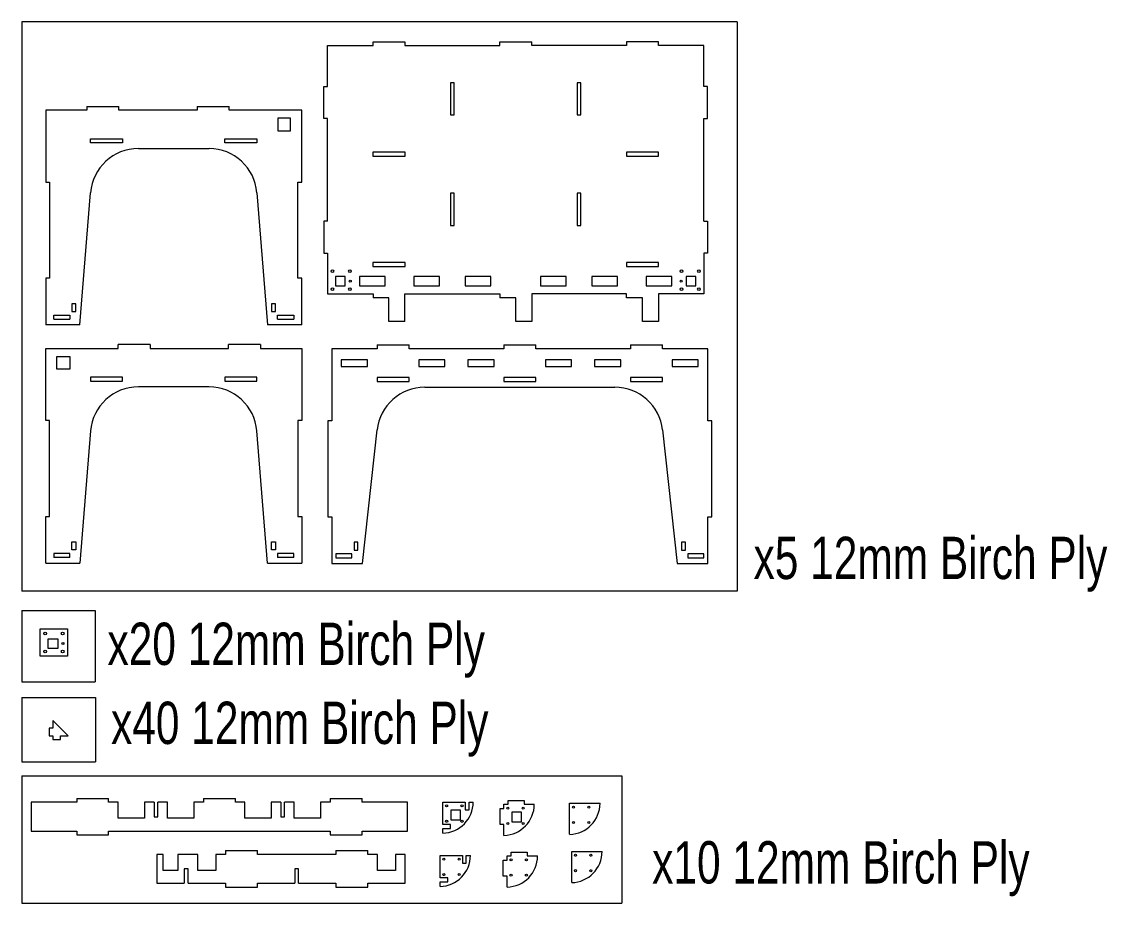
# Model space of a CAD drawing. Header units: millimetres. Extents: x 66 to 8082, y 89 to 5825.
# Drawn here: x 66 to 3459, y 3071 to 5825 of the extents above; entities that cross this region are included whole.
import ezdxf

# ---------------------------------------------------------------- set-up
doc = ezdxf.new("R2010")
doc.units = ezdxf.units.MM
for name, color, linetype in [('CUT THROUGH- Inside Line', 5, 'Continuous'), ('CUT THROUGH- Outside Line', 3, 'Continuous'), ('HOLE- Cut Through', 7, 'Continuous')]:
    doc.layers.add(name, color=color, linetype=linetype)
doc.styles.add('SLDTEXTSTYLE0', font='TXT', dxfattribs={"width": 0.75})

msp = doc.modelspace()

# ---------------------------------------------------------------- linework, layer by layer
at = {"linetype": 'Continuous', "lineweight": 0}
for p, q in [((2302.1, 5825.4), (66, 5825.4)), ((66, 5825.4), (66, 4046)), ((2302.1, 5825.4), (2302.1, 4046)), ((2302.1, 4046), (66, 4046)), ((66, 3985.9), (295.3, 3985.9)), ((66, 3985.9), (66, 3762.6)), ((295.3, 3985.9), (295.3, 3762.6)), ((66, 3762.6), (295.3, 3762.6)), ((66, 3713.7), (297.1, 3713.7)), ((66, 3713.7), (66, 3512.5)), ((297.1, 3713.7), (297.1, 3512.5)), ((66, 3512.5), (297.1, 3512.5)), ((66, 3468.3), (1942, 3468.3)), ((66, 3468.3), (66, 3070.5)), ((1942, 3468.3), (1942, 3070.5)), ((66, 3070.5), (1942, 3070.5))]:
    msp.add_line(p, q, dxfattribs=at)
at = {"layer": 'CUT THROUGH- Inside Line', "linetype": 'Continuous', "lineweight": 15}
for p, q in [((1406, 5634.2), (1406, 5534)), ((1418.2, 5634.2), (1406, 5634.2)), ((1418.2, 5534), (1418.2, 5634.2)), ((1802, 5634.2), (1802, 5534)), ((1814.2, 5634.2), (1802, 5634.2)), ((1814.2, 5534), (1814.2, 5634.2)), ((1406, 5534), (1418.2, 5534)), ((1802, 5534), (1814.2, 5534)), ((866.2, 5524), (866.2, 5484)), ((906.2, 5524), (866.2, 5524)), ((906.2, 5484), (906.2, 5524)), ((866.2, 5484), (906.2, 5484)), ((281, 5446.9), (281, 5459.1)), ((281, 5459.1), (381.3, 5459.1)), ((381.3, 5446.9), (281, 5446.9)), ((381.3, 5459.1), (381.3, 5446.9)), ((701, 5446.9), (701, 5459.1)), ((701, 5459.1), (801.3, 5459.1)), ((801.3, 5446.9), (701, 5446.9)), ((801.3, 5459.1), (801.3, 5446.9)), ((1264.2, 5417.7), (1164, 5417.7)), ((1164, 5417.7), (1164, 5405.5)), ((1164, 5405.5), (1264.2, 5405.5)), ((1264.2, 5405.5), (1264.2, 5417.7)), ((2056.2, 5417.7), (1956, 5417.7)), ((1956, 5417.7), (1956, 5405.5)), ((1956, 5405.5), (2056.2, 5405.5)), ((2056.2, 5405.5), (2056.2, 5417.7)), ((1418.2, 5289.2), (1406, 5289.2)), ((1406, 5289.2), (1406, 5189)), ((1418.2, 5189), (1418.2, 5289.2)), ((1814.2, 5289.2), (1802, 5289.2)), ((1802, 5289.2), (1802, 5189)), ((1814.2, 5189), (1814.2, 5289.2)), ((1406, 5189), (1418.2, 5189)), ((1802, 5189), (1814.2, 5189)), ((1164, 5072.7), (1164, 5060.5)), ((1264.2, 5072.7), (1164, 5072.7)), ((1164, 5060.5), (1264.2, 5060.5)), ((1264.2, 5060.5), (1264.2, 5072.7)), ((2056.2, 5072.7), (1956, 5072.7)), ((1956, 5072.7), (1956, 5060.5)), ((1956, 5060.5), (2056.2, 5060.5)), ((2056.2, 5060.5), (2056.2, 5072.7)), ((1047.1, 5029.6), (1047.1, 4999.6)), ((1077.1, 5029.6), (1047.1, 5029.6)), ((1077.1, 4999.6), (1077.1, 5029.6)), ((1202.1, 5029.6), (1122.1, 5029.6)), ((1122.1, 5029.6), (1122.1, 4999.6)), ((1202.1, 4999.6), (1202.1, 5029.6)), ((1372.1, 5029.6), (1292.1, 5029.6)), ((1292.1, 5029.6), (1292.1, 4999.6)), ((1372.1, 4999.6), (1372.1, 5029.6)), ((1532.1, 5029.6), (1452.1, 5029.6)), ((1452.1, 5029.6), (1452.1, 4999.6)), ((1532.1, 4999.6), (1532.1, 5029.6)), ((1768.1, 5029.6), (1688.1, 5029.6)), ((1688.1, 5029.6), (1688.1, 4999.6)), ((1768.1, 4999.6), (1768.1, 5029.6)), ((1848.1, 5029.6), (1848.1, 4999.6)), ((1928.1, 5029.6), (1848.1, 5029.6)), ((1928.1, 4999.6), (1928.1, 5029.6)), ((2018.1, 5029.6), (2018.1, 4999.6)), ((2098.1, 5029.6), (2018.1, 5029.6)), ((2098.1, 4999.6), (2098.1, 5029.6)), ((2143.1, 5029.6), (2143.1, 4999.6)), ((2173.1, 5029.6), (2143.1, 5029.6)), ((2173.1, 4999.6), (2173.1, 5029.6)), ((1047.1, 4999.6), (1077.1, 4999.6)), ((1122.1, 4999.6), (1202.1, 4999.6)), ((1292.1, 4999.6), (1372.1, 4999.6)), ((1452.1, 4999.6), (1532.1, 4999.6)), ((1688.1, 4999.6), (1768.1, 4999.6)), ((1848.1, 4999.6), (1928.1, 4999.6)), ((2018.1, 4999.6), (2098.1, 4999.6)), ((2143.1, 4999.6), (2173.1, 4999.6)), ((235.3, 4944.2), (223, 4944.2)), ((223, 4944.2), (223, 4920)), ((235.3, 4920), (235.3, 4944.2)), ((859.3, 4944.2), (847, 4944.2)), ((847, 4944.2), (847, 4920)), ((859.3, 4920), (859.3, 4944.2)), ((166, 4908.1), (216.3, 4908.1)), ((166, 4895.9), (166, 4908.1)), ((166, 4895.9), (216.3, 4895.9)), ((216.3, 4908.1), (216.3, 4895.9)), ((223, 4920), (235.3, 4920)), ((847, 4920), (859.3, 4920)), ((866, 4908.1), (916.3, 4908.1)), ((866, 4895.9), (866, 4908.1)), ((866, 4895.9), (916.3, 4895.9)), ((916.3, 4908.1), (916.3, 4895.9)), ((176.2, 4739.3), (176.2, 4779.3)), ((176.2, 4779.3), (216.2, 4779.3)), ((216.2, 4779.3), (216.2, 4739.3)), ((1147, 4768.4), (1065, 4768.4)), ((1065, 4768.4), (1065, 4748.4)), ((1147, 4748.4), (1147, 4768.4)), ((1389, 4768.4), (1307, 4768.4)), ((1307, 4768.4), (1307, 4748.4)), ((1389, 4748.4), (1389, 4768.4)), ((1543, 4768.4), (1461, 4768.4)), ((1461, 4768.4), (1461, 4748.4)), ((1543, 4748.4), (1543, 4768.4)), ((1785, 4768.4), (1703, 4768.4)), ((1703, 4768.4), (1703, 4748.4)), ((1785, 4748.4), (1785, 4768.4)), ((1939, 4768.4), (1857, 4768.4)), ((1857, 4768.4), (1857, 4748.4)), ((1939, 4748.4), (1939, 4768.4)), ((2181, 4768.4), (2099, 4768.4)), ((2099, 4768.4), (2099, 4748.4)), ((2181, 4748.4), (2181, 4768.4)), ((216.2, 4739.3), (176.2, 4739.3)), ((1065, 4748.4), (1147, 4748.4)), ((1307, 4748.4), (1389, 4748.4)), ((1461, 4748.4), (1543, 4748.4)), ((1703, 4748.4), (1785, 4748.4)), ((1857, 4748.4), (1939, 4748.4)), ((2099, 4748.4), (2181, 4748.4)), ((281, 4714.5), (281, 4702.2)), ((381.3, 4714.5), (281, 4714.5)), ((281, 4702.2), (381.3, 4702.2)), ((381.3, 4702.2), (381.3, 4714.5)), ((701, 4714.5), (701, 4702.2)), ((801.3, 4714.5), (701, 4714.5)), ((701, 4702.2), (801.3, 4702.2)), ((801.3, 4702.2), (801.3, 4714.5)), ((1277.1, 4713.5), (1176.9, 4713.5)), ((1176.9, 4713.5), (1176.9, 4701.2)), ((1176.9, 4701.2), (1277.1, 4701.2)), ((1277.1, 4701.2), (1277.1, 4713.5)), ((1673.1, 4713.5), (1572.9, 4713.5)), ((1572.9, 4713.5), (1572.9, 4701.2)), ((1572.9, 4701.2), (1673.1, 4701.2)), ((1673.1, 4701.2), (1673.1, 4713.5)), ((2069.1, 4713.5), (1968.9, 4713.5)), ((1968.9, 4713.5), (1968.9, 4701.2)), ((1968.9, 4701.2), (2069.1, 4701.2)), ((2069.1, 4701.2), (2069.1, 4713.5)), ((223, 4175.3), (223, 4199.6)), ((223, 4199.6), (235.3, 4199.6)), ((235.3, 4175.3), (223, 4175.3)), ((235.3, 4199.6), (235.3, 4175.3)), ((847, 4175.3), (847, 4199.6)), ((847, 4199.6), (859.3, 4199.6)), ((859.3, 4175.3), (847, 4175.3)), ((859.3, 4199.6), (859.3, 4175.3)), ((1117.1, 4198.6), (1104.9, 4198.6)), ((1104.9, 4198.6), (1104.9, 4174.4)), ((1104.9, 4174.4), (1117.1, 4174.4)), ((1117.1, 4174.4), (1117.1, 4198.6)), ((2141.1, 4198.6), (2128.9, 4198.6)), ((2128.9, 4198.6), (2128.9, 4174.4)), ((2128.9, 4174.4), (2141.1, 4174.4)), ((2141.1, 4174.4), (2141.1, 4198.6)), ((166, 4163.5), (166, 4151.2)), ((216.3, 4163.5), (166, 4163.5)), ((216.3, 4151.2), (166, 4151.2)), ((216.3, 4151.2), (216.3, 4163.5)), ((866, 4163.5), (866, 4151.2)), ((916.3, 4163.5), (866, 4163.5)), ((916.3, 4151.2), (866, 4151.2)), ((916.3, 4151.2), (916.3, 4163.5)), ((1098.1, 4162.5), (1047.9, 4162.5)), ((1047.9, 4162.5), (1047.9, 4150.2)), ((1047.9, 4150.2), (1098.1, 4150.2)), ((1098.1, 4150.2), (1098.1, 4162.5)), ((2198.1, 4162.5), (2147.9, 4162.5)), ((2147.9, 4162.5), (2147.9, 4150.2)), ((2147.9, 4150.2), (2198.1, 4150.2)), ((2198.1, 4150.2), (2198.1, 4162.5)), ((148.9, 3897.4), (179.1, 3897.4)), ((148.9, 3867.1), (148.9, 3897.4)), ((179.1, 3897.4), (179.1, 3867.1)), ((179.1, 3867.1), (148.9, 3867.1)), ((1407.2, 3361.8), (1407.2, 3331.6)), ((1437.5, 3361.8), (1407.2, 3361.8)), ((1437.5, 3331.6), (1437.5, 3361.8)), ((1407.2, 3331.6), (1437.5, 3331.6)), ((1628.5, 3355.2), (1598.3, 3355.2)), ((1598.3, 3355.2), (1598.3, 3324.9)), ((1628.5, 3324.9), (1628.5, 3355.2)), ((1598.3, 3324.9), (1628.5, 3324.9))]:
    msp.add_line(p, q, dxfattribs=at)
at = {"layer": 'CUT THROUGH- Outside Line', "linetype": 'Continuous', "lineweight": 15}
for p, q in [((1022.1, 5622.6), (1022.1, 5750.6)), ((1022.1, 5750.6), (1164.1, 5750.6)), ((1164.1, 5750.6), (1164.1, 5762.6)), ((1164.1, 5762.6), (1264.1, 5762.6)), ((1264.1, 5762.6), (1264.1, 5750.6)), ((1264.1, 5750.6), (1560.1, 5750.6)), ((1560.1, 5750.6), (1560.1, 5762.6)), ((1560.1, 5762.6), (1660.1, 5762.6)), ((1660.1, 5750.6), (1660.1, 5762.6)), ((1956.1, 5750.6), (1660.1, 5750.6)), ((1956.1, 5762.6), (1956.1, 5750.6)), ((2056.1, 5762.6), (1956.1, 5762.6)), ((2056.1, 5750.6), (2056.1, 5762.6)), ((2198.1, 5750.6), (2056.1, 5750.6)), ((2198.1, 5622.6), (2198.1, 5750.6)), ((1010.1, 5522.6), (1010.1, 5622.6)), ((1010.1, 5622.6), (1022.1, 5622.6)), ((2210.1, 5622.6), (2198.1, 5622.6)), ((2210.1, 5522.6), (2210.1, 5622.6)), ((141.2, 5549), (141.2, 5324)), ((269.7, 5549), (141.2, 5549)), ((269.7, 5561), (269.7, 5549)), ((269.7, 5561), (369.7, 5561)), ((369.7, 5549), (369.7, 5561)), ((614.7, 5549), (369.7, 5549)), ((614.7, 5561), (614.7, 5549)), ((614.7, 5561), (714.7, 5561)), ((714.7, 5549), (714.7, 5561)), ((941.2, 5549), (714.7, 5549)), ((941.2, 5324), (941.2, 5549)), ((1022.1, 5522.6), (1010.1, 5522.6)), ((1022.1, 5202.6), (1022.1, 5522.6)), ((2198.1, 5522.6), (2210.1, 5522.6)), ((2198.1, 5202.6), (2198.1, 5522.6)), ((430.7, 5429), (651.6, 5429)), ((141.2, 5324), (153.2, 5324)), ((153.2, 5324), (153.2, 5024)), ((929.2, 5324), (941.2, 5324)), ((929.2, 5024), (929.2, 5324)), ((247.6, 4878), (281.2, 5291.1)), ((801.2, 5291.1), (834.7, 4878)), ((1010.1, 5202.6), (1010.1, 5102.6)), ((1022.1, 5202.6), (1010.1, 5202.6)), ((2198.1, 5202.6), (2210.1, 5202.6)), ((2210.1, 5202.6), (2210.1, 5102.6)), ((1010.1, 5102.6), (1022.1, 5102.6)), ((1022.1, 5102.6), (1022.1, 4974.6)), ((2210.1, 5102.6), (2198.1, 5102.6)), ((2198.1, 5102.6), (2198.1, 4974.6)), ((141.2, 5024), (141.2, 4878)), ((153.2, 5024), (141.2, 5024)), ((941.2, 5024), (929.2, 5024)), ((941.2, 4878), (941.2, 5024)), ((1022.1, 4974.6), (1164.1, 4974.6)), ((1164.1, 4974.6), (1164.1, 4962.6)), ((1214.1, 4962.6), (1164.1, 4962.6)), ((1214.1, 4888.1), (1214.1, 4962.6)), ((1264.1, 4974.6), (1560.1, 4974.6)), ((1264.1, 4888.1), (1264.1, 4974.6)), ((1560.1, 4974.6), (1560.1, 4962.6)), ((1610.1, 4962.6), (1560.1, 4962.6)), ((1610.1, 4888.1), (1610.1, 4962.6)), ((1956.1, 4974.6), (1660.1, 4974.6)), ((1660.1, 4974.6), (1660.1, 4888.1)), ((1956.1, 4962.6), (1956.1, 4974.6)), ((2006.1, 4962.6), (1956.1, 4962.6)), ((2006.1, 4888.1), (2006.1, 4962.6)), ((2198.1, 4974.6), (2056.1, 4974.6)), ((2056.1, 4974.6), (2056.1, 4888.1)), ((1264.1, 4888.1), (1214.1, 4888.1)), ((1660.1, 4888.1), (1610.1, 4888.1)), ((2056.1, 4888.1), (2006.1, 4888.1)), ((247.6, 4878), (141.2, 4878)), ((941.2, 4878), (834.7, 4878)), ((141.2, 4804.3), (367.7, 4804.3)), ((141.2, 4579.3), (141.2, 4804.3)), ((467.7, 4816.3), (367.7, 4816.3)), ((367.7, 4804.3), (367.7, 4816.3)), ((467.7, 4816.3), (467.7, 4804.3)), ((467.7, 4804.3), (712.7, 4804.3)), ((812.7, 4816.3), (712.7, 4816.3)), ((712.7, 4804.3), (712.7, 4816.3)), ((812.7, 4816.3), (812.7, 4804.3)), ((812.7, 4804.3), (941.2, 4804.3)), ((941.2, 4804.3), (941.2, 4579.3)), ((1035, 4803.4), (1035, 4578.4)), ((1177, 4803.4), (1035, 4803.4)), ((1177, 4815.4), (1177, 4803.4)), ((1177, 4815.4), (1277, 4815.4)), ((1277, 4803.4), (1277, 4815.4)), ((1573, 4803.4), (1277, 4803.4)), ((1573, 4815.4), (1573, 4803.4)), ((1573, 4815.4), (1673, 4815.4)), ((1673, 4803.4), (1673, 4815.4)), ((1969, 4803.4), (1673, 4803.4)), ((1969, 4815.4), (1969, 4803.4)), ((1969, 4815.4), (2069, 4815.4)), ((2069, 4803.4), (2069, 4815.4)), ((2211, 4803.4), (2069, 4803.4)), ((2211, 4578.4), (2211, 4803.4)), ((651.6, 4684.3), (430.7, 4684.3)), ((1326.1, 4683.4), (1919.9, 4683.4)), ((153.2, 4579.3), (141.2, 4579.3)), ((153.2, 4279.3), (153.2, 4579.3)), ((929.2, 4579.3), (929.2, 4279.3)), ((941.2, 4579.3), (929.2, 4579.3)), ((1023, 4578.4), (1023, 4278.4)), ((1035, 4578.4), (1023, 4578.4)), ((1131.6, 4132.4), (1177, 4549.6)), ((2069, 4549.6), (2114.4, 4132.4)), ((2223, 4578.4), (2211, 4578.4)), ((2223, 4278.4), (2223, 4578.4)), ((281.2, 4546.5), (247.6, 4133.3)), ((834.7, 4133.3), (801.2, 4546.5)), ((141.2, 4279.3), (153.2, 4279.3)), ((141.2, 4133.3), (141.2, 4279.3)), ((929.2, 4279.3), (941.2, 4279.3)), ((941.2, 4279.3), (941.2, 4133.3)), ((1023, 4278.4), (1035, 4278.4)), ((1035, 4278.4), (1035, 4132.4)), ((2211, 4278.4), (2223, 4278.4)), ((2211, 4132.4), (2211, 4278.4)), ((141.2, 4133.3), (247.6, 4133.3)), ((834.7, 4133.3), (941.2, 4133.3)), ((1035, 4132.4), (1131.6, 4132.4)), ((2114.4, 4132.4), (2211, 4132.4)), ((124, 3928.3), (209, 3928.3)), ((124, 3842.3), (124, 3928.3)), ((209, 3928.3), (209, 3842.3)), ((209, 3842.3), (124, 3842.3)), ((163.3, 3642.1), (163.3, 3618.1)), ((211.3, 3594.1), (163.3, 3642.1)), ((151.3, 3618.1), (151.3, 3594.1)), ((163.3, 3618.1), (151.3, 3618.1)), ((151.3, 3594.1), (163.3, 3594.1)), ((163.3, 3594.1), (163.3, 3582.1)), ((163.3, 3582.1), (187.3, 3582.1)), ((187.3, 3594.1), (211.3, 3594.1)), ((187.3, 3582.1), (187.3, 3594.1)), ((237.8, 3398.2), (337.8, 3398.2)), ((237.8, 3398.2), (237.8, 3386.2)), ((337.8, 3386.2), (337.8, 3398.2)), ((633.8, 3398.2), (733.8, 3398.2)), ((633.8, 3398.2), (633.8, 3386.2)), ((733.8, 3386.2), (733.8, 3398.2)), ((1029.8, 3398.2), (1129.8, 3398.2)), ((1029.8, 3398.2), (1029.8, 3386.2)), ((1129.8, 3386.2), (1129.8, 3398.2)), ((237.8, 3386.2), (95.8, 3386.2)), ((95.8, 3386.2), (95.8, 3296.2)), ((367.8, 3386.2), (337.8, 3386.2)), ((367.8, 3336.2), (367.8, 3386.2)), ((449.8, 3386.2), (449.8, 3336.2)), ((479.7, 3386.2), (449.8, 3386.2)), ((479.7, 3386.2), (479.7, 3341.1)), ((491.9, 3341.1), (491.9, 3386.2)), ((521.8, 3386.2), (491.9, 3386.2)), ((521.8, 3336.2), (521.8, 3386.2)), ((603.8, 3386.2), (603.8, 3336.2)), ((633.8, 3386.2), (603.8, 3386.2)), ((763.8, 3386.2), (733.8, 3386.2)), ((763.8, 3336.2), (763.8, 3386.2)), ((845.8, 3386.2), (845.8, 3336.2)), ((875.7, 3386.2), (845.8, 3386.2)), ((875.7, 3386.2), (875.7, 3341.1)), ((887.9, 3341.1), (887.9, 3386.2)), ((917.8, 3386.2), (887.9, 3386.2)), ((917.8, 3336.2), (917.8, 3386.2)), ((999.8, 3386.2), (999.8, 3336.2)), ((1029.8, 3386.2), (999.8, 3386.2)), ((1271.8, 3386.2), (1129.8, 3386.2)), ((1271.8, 3296.2), (1271.8, 3386.2)), ((1382.3, 3316.8), (1382.3, 3386.7)), ((1382.3, 3386.7), (1452.2, 3386.7)), ((1452.2, 3386.7), (1452.2, 3362.6)), ((1452.2, 3362.6), (1464.5, 3362.6)), ((1464.5, 3362.6), (1464.5, 3386.7)), ((1464.5, 3386.7), (1477.2, 3386.7)), ((1561.4, 3317.1), (1561.4, 3367.1)), ((1561.4, 3367.1), (1573.4, 3367.1)), ((1573.4, 3367.1), (1573.4, 3380.1)), ((1573.4, 3380.1), (1586.4, 3380.1)), ((1586.4, 3380.1), (1586.4, 3392.1)), ((1586.4, 3392.1), (1636.4, 3392.1)), ((1636.4, 3392.1), (1636.4, 3380.1)), ((1636.4, 3380.1), (1668.3, 3380.1)), ((1778.8, 3383.2), (1873.7, 3383.2)), ((1778.8, 3286), (1778.8, 3383.2)), ((449.8, 3336.2), (367.8, 3336.2)), ((479.7, 3341.1), (491.9, 3341.1)), ((603.8, 3336.2), (521.8, 3336.2)), ((845.8, 3336.2), (763.8, 3336.2)), ((875.7, 3341.1), (887.9, 3341.1)), ((999.8, 3336.2), (917.8, 3336.2)), ((95.8, 3296.2), (237.8, 3296.2)), ((237.8, 3296.2), (237.8, 3284.2)), ((337.8, 3296.2), (1029.8, 3296.2)), ((337.8, 3284.2), (337.8, 3296.2)), ((1029.8, 3296.2), (1029.8, 3284.2)), ((1129.8, 3296.2), (1271.8, 3296.2)), ((1129.8, 3284.2), (1129.8, 3296.2)), ((1406.5, 3316.8), (1382.3, 3316.8)), ((1382.3, 3304.6), (1406.5, 3304.6)), ((1382.3, 3289.5), (1382.3, 3304.6)), ((1406.5, 3304.6), (1406.5, 3316.8)), ((1573.4, 3317.1), (1561.4, 3317.1)), ((1573.4, 3282.8), (1573.4, 3317.1)), ((237.8, 3284.2), (337.8, 3284.2)), ((1029.8, 3284.2), (1129.8, 3284.2)), ((702.9, 3235), (702.9, 3223)), ((702.9, 3235), (802.9, 3235)), ((802.9, 3223), (802.9, 3235)), ((1047.9, 3235), (1047.9, 3223)), ((1047.9, 3235), (1147.9, 3235)), ((1147.9, 3223), (1147.9, 3235)), ((1596.5, 3218.5), (1596.5, 3230.5)), ((1596.5, 3230.5), (1646.5, 3230.5)), ((1646.5, 3230.5), (1646.5, 3218.5)), ((1785.2, 3232.4), (1880.1, 3232.4)), ((1785.2, 3135.2), (1785.2, 3232.4)), ((488.4, 3223), (488.4, 3133)), ((508.4, 3223), (488.4, 3223)), ((508.4, 3173), (508.4, 3223)), ((554.4, 3223), (554.4, 3173)), ((616.4, 3223), (554.4, 3223)), ((616.4, 3173), (616.4, 3223)), ((672.9, 3223), (672.9, 3173)), ((702.9, 3223), (672.9, 3223)), ((1047.9, 3223), (802.9, 3223)), ((1177.9, 3223), (1147.9, 3223)), ((1177.9, 3173), (1177.9, 3223)), ((1234.4, 3223), (1234.4, 3173)), ((1264.4, 3223), (1234.4, 3223)), ((1264.4, 3133), (1264.4, 3223)), ((1373.7, 3150.2), (1373.7, 3220.1)), ((1373.7, 3220.1), (1443.6, 3220.1)), ((1443.6, 3220.1), (1443.6, 3196)), ((1443.6, 3196), (1455.8, 3196)), ((1455.8, 3196), (1455.8, 3220.1)), ((1455.8, 3220.1), (1468.6, 3220.1)), ((1571.5, 3155.5), (1571.5, 3205.5)), ((1571.5, 3205.5), (1583.5, 3205.5)), ((1583.5, 3205.5), (1583.5, 3218.5)), ((1583.5, 3218.5), (1596.5, 3218.5)), ((1646.5, 3218.5), (1678.4, 3218.5)), ((554.4, 3173), (508.4, 3173)), ((586.6, 3178.2), (574.3, 3178.2)), ((574.3, 3178.2), (574.3, 3133)), ((586.6, 3133), (586.6, 3178.2)), ((672.9, 3173), (616.4, 3173)), ((931.6, 3178.2), (919.3, 3178.2)), ((919.3, 3178.2), (919.3, 3133)), ((931.6, 3133), (931.6, 3178.2)), ((1234.4, 3173), (1177.9, 3173)), ((488.4, 3133), (574.3, 3133)), ((586.6, 3133), (702.9, 3133)), ((702.9, 3133), (702.9, 3121)), ((802.9, 3133), (919.3, 3133)), ((802.9, 3121), (802.9, 3133)), ((931.6, 3133), (1047.9, 3133)), ((1047.9, 3133), (1047.9, 3121)), ((1147.9, 3121), (1147.9, 3133)), ((1147.9, 3133), (1264.4, 3133)), ((1397.8, 3150.2), (1373.7, 3150.2)), ((1373.7, 3138), (1397.8, 3138)), ((1373.7, 3122.9), (1373.7, 3138)), ((1397.8, 3138), (1397.8, 3150.2)), ((1583.5, 3155.5), (1571.5, 3155.5)), ((1583.5, 3121.3), (1583.5, 3155.5)), ((702.9, 3121), (802.9, 3121)), ((1047.9, 3121), (1147.9, 3121))]:
    msp.add_line(p, q, dxfattribs=at)
for centre, radius, start, end in [((430.7, 5279), 150, 90, 175.3535), ((651.6, 5279), 150, 4.6465, 90), ((430.7, 4534.3), 150, 90, 175.3535), ((651.6, 4534.3), 150, 4.6465, 90), ((1326.1, 4533.4), 150, 90, 173.7894), ((1919.9, 4533.4), 150, 6.2106, 90), ((1380, 3386.7), 97.3, 271.3954, 0), ((1571, 3380.1), 97.3, 271.3954, 0), ((1776.4, 3383.2), 97.3, 271.3954, 0), ((1782.9, 3232.4), 97.3, 271.3954, 0), ((1371.3, 3220.1), 97.3, 271.3954, 0), ((1581.1, 3218.5), 97.3, 271.3954, 0)]:
    msp.add_arc(centre, radius, start, end, dxfattribs=at)
at = {"layer": 'HOLE- Cut Through', "linetype": 'Continuous', "lineweight": 15}
for centre, radius in [((1037.1, 5045.6), 4.2), ((1092.1, 5045.6), 4.2), ((2128.1, 5045.6), 4.2), ((2183.1, 5045.6), 4.2), ((1037.1, 4989.6), 4.2), ((1092.1, 4989.6), 4.2), ((1093.1, 5014.6), 3.15), ((2127.1, 5014.6), 3.15), ((2128.1, 4989.6), 4.2), ((2183.1, 4989.6), 4.2), ((139, 3913.3), 4.2), ((194, 3913.3), 4.2), ((195, 3882.3), 3.15), ((139, 3857.3), 4.2), ((194, 3857.3), 4.2), ((1394.3, 3374.7), 3.15), ((1442.3, 3374.7), 3.15), ((1585.4, 3368.1), 3.15), ((1633.4, 3368.1), 3.15), ((1790.8, 3371.2), 3.15), ((1838.8, 3371.2), 3.15), ((1394.3, 3326.7), 3.2), ((1442.3, 3326.7), 3.15), ((1790.8, 3323.2), 3.2), ((1838.8, 3323.2), 3.15), ((1585.4, 3320.1), 3.2), ((1633.4, 3320.1), 3.15), ((1385.7, 3208.1), 3.15), ((1433.7, 3208.1), 3.15), ((1595.5, 3206.5), 3.15), ((1643.5, 3206.5), 3.15), ((1797.2, 3220.4), 3.15), ((1845.2, 3220.4), 3.15), ((1385.7, 3160.1), 3.2), ((1433.7, 3160.1), 3.15), ((1595.5, 3158.5), 3.2), ((1643.5, 3158.5), 3.15), ((1797.2, 3172.4), 3.2), ((1845.2, 3172.4), 3.15)]:
    msp.add_circle(centre, radius, dxfattribs=at)

# ---------------------------------------------------------------- texts
at = {"linetype": 'Continuous', "lineweight": 0, "char_height": 132.292, "attachment_point": 1, "style": 'SLDTEXTSTYLE0'}
for s, insert in [('x5 12mm Birch Ply', (2353.7, 4215.9)), ('x20 12mm Birch Ply', (334.1, 3947.5)), ('x40 12mm Birch Ply', (345.2, 3700.6)), ('x10 12mm Birch Ply', (2036.8, 3264.6))]:
    msp.add_mtext(s, dxfattribs=dict(at, insert=insert))

doc.saveas('drawing.dxf')
